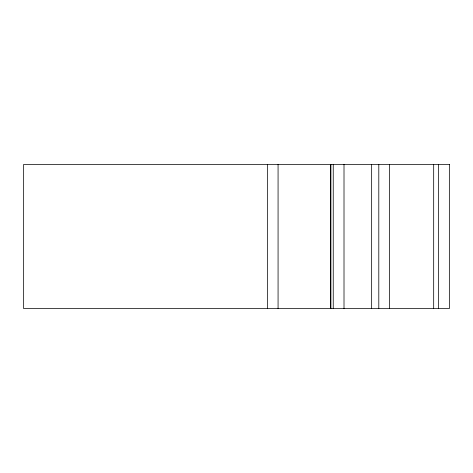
<?xml version="1.0" encoding="UTF-8"?>
<svg xmlns="http://www.w3.org/2000/svg" width="473" height="473" viewBox="0 0 473 473"><rect width="100%" height="100%" fill="white"/><g stroke="black" fill="none" stroke-linecap="round" stroke-linejoin="round"><path stroke-width="0.71" d="M438.424 164.415L438.424 308.585M433.682 164.415L433.682 308.585M389.468 164.415L389.468 308.585M378.802 164.415L378.802 308.585M371.654 164.415L371.654 308.585M344.007 164.415L344.007 308.585M333.24 164.415L333.24 308.585M330.905 164.415L330.905 308.585M330.39 164.415L330.39 308.585M278.071 164.415L278.071 308.585M267.564 164.415L267.564 308.585M449.35 164.415L23.65 164.415L23.65 308.585L449.35 308.585L449.35 164.415"/></g></svg>
